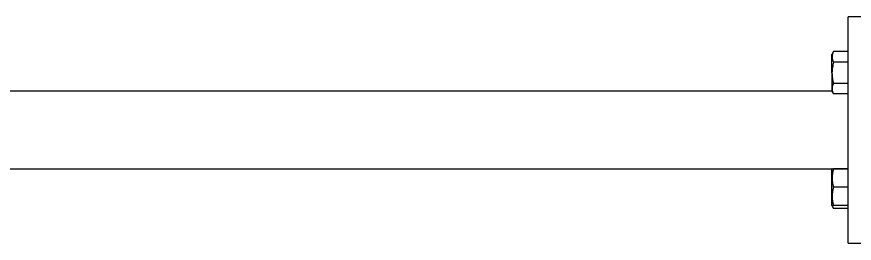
# Model space of a CAD drawing. Extents: x -681219 to -550379, y -242630 to -158199.
# Drawn here: x -631097 to -630366, y -166123 to -165925 of the extents above; entities that cross this region are included whole.
import ezdxf

# ---------------------------------------------------------------- set-up
doc = ezdxf.new("R2010")
doc.units = 0
doc.header["$LTSCALE"] = 1000
for name, color, linetype in [('M16×65_GB5782', 7, 'CONTINUOUS'), ('MYGL165_060402', 7, 'CONTINUOUS'), ('MYGL165_060403', 7, 'CONTINUOUS')]:
    doc.layers.add(name, color=color, linetype=linetype)

msp = doc.modelspace()

# ---------------------------------------------------------------- linework, layer by layer
at = {"layer": 'M16×65_GB5782', "color": 7, "linetype": 'Continuous'}
for p, q in [((-630384.362, -165955.3012), (-630385.7912, -165957.7766)), ((-630385.7912, -165973.7741), (-630385.7912, -165957.7766)), ((-630371.6736, -165955.3012), (-630384.362, -165955.3012)), ((-630371.6736, -165964.5377), (-630384.3623, -165964.5377)), ((-630385.7912, -165973.7741), (-630385.7912, -165989.7717)), ((-630371.6736, -165983.0106), (-630384.3623, -165983.0106)), ((-630385.7912, -165989.7717), (-630384.362, -165992.2471)), ((-630371.6736, -165992.2471), (-630384.362, -165992.2471)), ((-630385.7719, -166057.5699), (-630385.7912, -166057.6034)), ((-630385.7912, -166089.5986), (-630385.7912, -166057.6034)), ((-630385.7912, -166057.6034), (-630384.3623, -166057.6034)), ((-630371.6736, -166057.6034), (-630384.3623, -166057.6034)), ((-630371.6736, -166073.601), (-630384.362, -166073.601)), ((-630385.7912, -166089.5986), (-630384.362, -166092.0739)), ((-630384.3623, -166089.5986), (-630385.7912, -166089.5986)), ((-630371.6736, -166089.5986), (-630384.3623, -166089.5986)), ((-630371.6736, -166092.0739), (-630384.362, -166092.0739))]:
    msp.add_line(p, q, dxfattribs=at)
for centre, radius, start, end in [((-630377.5047, -165959.9196), 8.2676, 146.0398025, 213.9572864), ((-630377.5047, -165987.6287), 8.2676, 146.0428621, 213.960049), ((-630362.4864, -166065.6019), 23.2923, 159.9161491, 200.0855317), ((-630362.4864, -166081.6001), 23.2922, 159.9144081, 200.0839112), ((-630377.5047, -166087.4555), 8.2676, 195.2184684, 213.960049)]:
    msp.add_arc(centre, radius, start, end, dxfattribs=at)
for points, knots in [([(-630384.3623, -165964.5377), (-630384.7934, -165966.0312), (-630385.1525, -165967.5442), (-630385.5282, -165969.8581), (-630385.6262, -165970.6382), (-630385.7581, -165972.2099), (-630385.7912, -165972.9933), (-630385.7912, -165973.7741)], [0, 0, 0, 0, 0.5, 0.5, 0.75, 0.75, 1, 1, 1, 1]), ([(-630385.7912, -165973.7741), (-630385.7912, -165975.335), (-630385.6571, -165976.8857), (-630385.1597, -165979.9698), (-630384.796, -165981.5084), (-630384.3623, -165983.0106)], [0, 0, 0, 0, 0.5, 0.5, 1, 1, 1, 1])]:
    msp.add_open_spline(points, degree=3, knots=knots, dxfattribs=at)
at = {"layer": 'MYGL165_060402', "color": 7, "linetype": 'Continuous'}
for p, q in [((-630385.7719, -165989.8052), (-632602.2618, -165989.8052)), ((-632602.2618, -166057.5699), (-630371.6736, -166057.5699))]:
    msp.add_line(p, q, dxfattribs=at)
at = {"layer": 'MYGL165_060403', "color": 7, "linetype": 'Continuous'}
for p, q in [((-630371.6736, -166122.5111), (-630371.6736, -165924.864)), ((-630350.4971, -165924.864), (-630371.6736, -165924.864)), ((-630371.6736, -166122.5111), (-630350.4971, -166122.5111))]:
    msp.add_line(p, q, dxfattribs=at)

doc.saveas('drawing.dxf')
